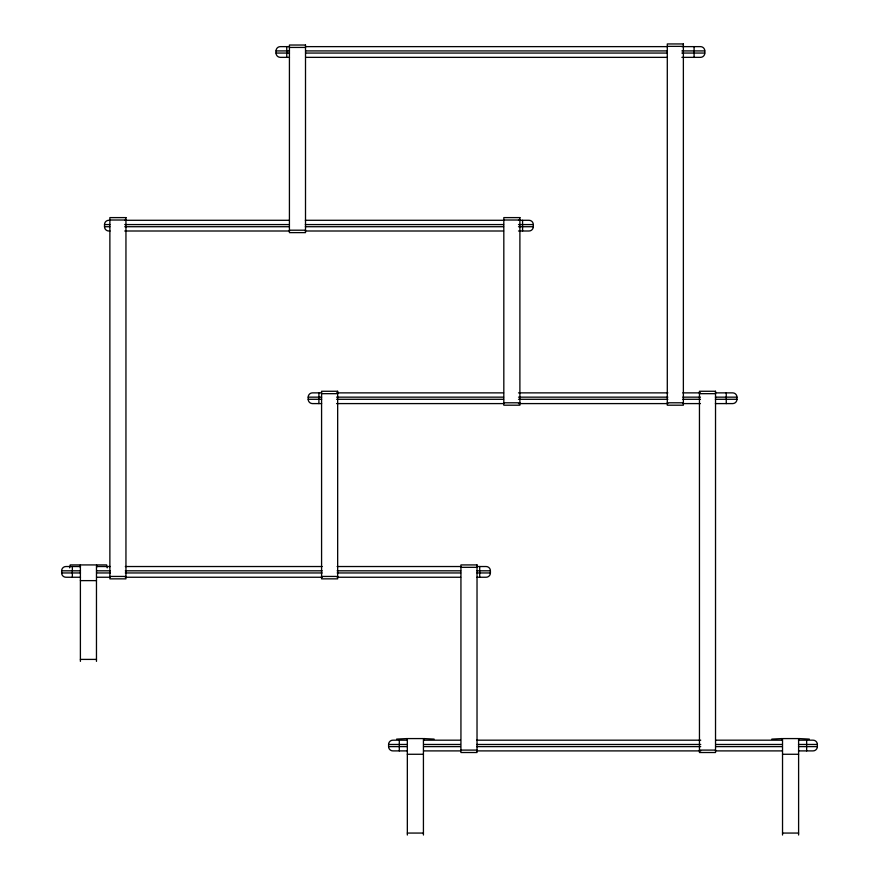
<?xml version="1.0" encoding="UTF-8"?>
<svg xmlns="http://www.w3.org/2000/svg" width="879" height="879" viewBox="0 0 879 879"><rect width="100%" height="100%" fill="white"/><g stroke="black" fill="none" stroke-linecap="round" stroke-linejoin="round"><path stroke-width="1.32" d="M396.627 739.107L406.801 738.58L406.801 740.448M771.806 739.107L781.991 738.58L781.991 740.448M667.293 46.367L683.368 46.367M289.466 46.631L280.313 46.631A4.285 4.285 0 0 0 276.028 50.916L276.028 53.059A4.285 4.285 0 0 0 280.313 57.355L289.466 57.355M305.76 46.631L666.93 46.631M681.873 46.631L700.519 46.631A4.285 4.285 0 0 1 704.804 50.916L704.804 53.059A4.285 4.285 0 0 1 700.519 57.355L681.873 57.355M289.422 47.433L305.507 47.433M276.028 50.916L289.466 50.916M305.76 50.916L666.93 50.916M681.873 50.916L704.804 50.916M276.028 53.059L289.466 53.059M305.76 53.059L666.93 53.059M681.873 53.059L704.804 53.059M305.76 57.355L666.93 57.355M109.875 220.014L125.95 220.014M503.821 220.014L519.896 220.014M110.029 220.288L108.798 220.288A4.285 4.285 0 0 0 104.513 224.574L104.513 226.716A4.285 4.285 0 0 0 108.798 231.001L110.029 231.001M124.741 220.288L289.037 220.288M305.332 220.288L503.568 220.288M518.5 220.288L529.004 220.288A4.285 4.285 0 0 1 533.3 224.574L533.3 226.716A4.285 4.285 0 0 1 529.004 231.001L518.5 231.001M104.513 224.574L109.875 224.574M124.741 224.574L289.037 224.574M305.332 224.574L503.568 224.574M518.5 224.574L533.3 224.574M104.513 226.716L109.875 226.716M124.741 226.716L289.037 226.716M305.332 226.716L503.568 226.716M518.5 226.716L533.3 226.716M289.422 230.199L305.507 230.199M124.741 231.001L289.037 231.001M305.332 231.001L503.568 231.001M321.626 392.869L312.474 392.869A4.285 4.285 0 0 0 308.188 397.154L308.188 399.297A4.285 4.285 0 0 0 312.474 403.593L321.626 403.593M336.558 392.869L503.568 392.869M518.5 392.869L667.864 392.869M682.796 392.869L700.453 392.869M715.385 392.869L732.679 392.869A4.285 4.285 0 0 1 736.965 397.154L736.965 399.297A4.285 4.285 0 0 1 732.679 403.593L715.385 403.593M321.582 393.671L337.668 393.671M699.453 393.671L715.528 393.671M308.188 397.154L321.626 397.154M336.558 397.154L503.568 397.154M518.5 397.154L667.864 397.154M682.796 397.154L700.453 397.154M715.385 397.154L736.965 397.154M308.188 399.297L321.626 399.297M336.558 399.297L503.568 399.297M518.5 399.297L667.864 399.297M682.796 399.297L700.453 399.297M715.385 399.297L736.965 399.297M503.821 402.791L519.896 402.791M667.293 402.791L683.368 402.791M336.558 403.593L503.568 403.593M518.5 403.593L667.864 403.593M682.796 403.593L700.453 403.593M80.505 566.526L65.925 566.526A4.285 4.285 0 0 0 61.64 570.812L61.64 572.954A4.285 4.285 0 0 0 65.925 577.25L80.505 577.25M96.8 566.526L110.38 566.526M125.312 566.526L322.197 566.526M337.129 566.526L460.684 566.526M476.978 566.526L486.131 566.526A4.285 4.285 0 0 1 490.416 570.812L490.416 572.954A4.285 4.285 0 0 1 486.131 577.25L476.978 577.25M460.937 567.329L477.022 567.329M61.64 570.812L80.505 570.812M96.8 570.812L110.38 570.812M125.312 570.812L322.197 570.812M337.129 570.812L460.684 570.812M476.978 570.812L490.416 570.812M61.64 572.954L80.505 572.954M96.8 572.954L110.38 572.954M125.312 572.954L322.197 572.954M337.129 572.954L460.684 572.954M476.978 572.954L490.416 572.954M109.875 576.437L125.95 576.437M321.582 576.437L337.668 576.437M96.8 577.25L110.38 577.25M125.312 577.25L322.197 577.25M337.129 577.25L460.684 577.25M80.396 580.623L96.47 580.623M80.396 659.404L96.47 659.404M407.449 740.184L392.869 740.184A4.285 4.285 0 0 0 388.584 744.469L388.584 746.612A4.285 4.285 0 0 0 392.869 750.897L407.449 750.897M423.744 740.184L460.398 740.184M476.693 740.184L700.739 740.184M715.671 740.184L782.2 740.184M798.495 740.184L813.075 740.184A4.285 4.285 0 0 1 817.36 744.469L817.36 746.612A4.285 4.285 0 0 1 813.075 750.897L798.495 750.897M388.584 744.469L407.449 744.469M423.744 744.469L460.398 744.469M476.693 744.469L700.739 744.469M715.671 744.469L782.2 744.469M798.495 744.469L817.36 744.469M388.584 746.612L407.449 746.612M423.744 746.612L460.398 746.612M476.693 746.612L700.739 746.612M715.671 746.612L782.2 746.612M798.495 746.612L817.36 746.612M460.937 750.095L477.022 750.095M699.453 750.095L715.528 750.095M423.744 750.897L460.398 750.897M476.693 750.897L700.739 750.897M715.671 750.897L782.2 750.897M407.34 754.27L423.425 754.27M782.53 754.27L798.604 754.27M407.34 833.061L423.425 833.061M782.53 833.061L798.604 833.061M809.328 739.107L799.143 738.58L799.143 740.448M434.138 739.107L423.953 738.58L423.953 740.448M806.647 740.184L806.647 750.897M798.604 835.028L798.604 738.58L782.53 738.58L782.53 835.028M726.252 392.869L726.252 403.593M694.091 46.631L694.091 57.355M522.576 220.288L522.576 231.001M479.703 566.526L479.703 577.25M423.425 835.028L423.425 738.58L407.34 738.58L407.34 835.028M399.297 740.184L399.297 750.897M318.901 392.869L318.901 403.593M286.752 46.631L286.752 57.355M107.194 567.867L106.656 564.922L97.009 564.922L97.009 566.79M96.47 661.371L96.47 564.922L80.396 564.922L80.396 661.371M79.857 566.79L79.857 564.922L70.21 564.922L69.672 567.867M72.353 566.526L72.353 577.25M683.368 43.95L667.293 43.95L667.293 405.197L683.368 405.197L683.368 43.95M305.507 45.027L289.422 45.027L289.422 232.616L305.507 232.616L305.507 45.027M125.95 217.607L109.875 217.607L109.875 578.854L125.95 578.854L125.95 217.607M519.896 217.607L503.821 217.607L503.821 405.197L519.896 405.197L519.896 217.607M337.668 391.265L321.582 391.265L321.582 578.854L337.668 578.854L337.668 391.265M715.528 391.265L699.453 391.265L699.453 752.512L715.528 752.512L715.528 391.265M477.022 564.922L460.937 564.922L460.937 752.512L477.022 752.512L477.022 564.922"/></g></svg>
